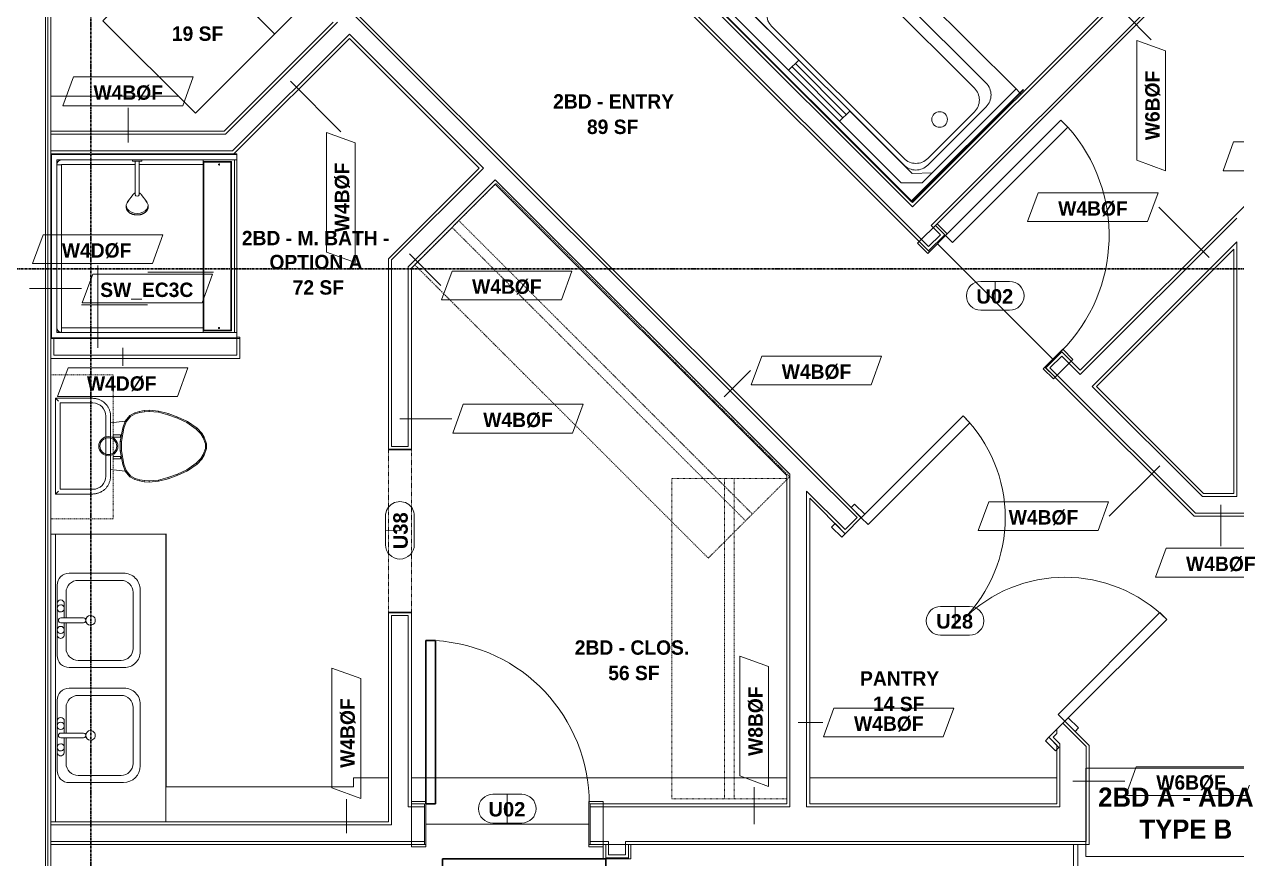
# Model space of a CAD drawing. Header units: inches. Extents: x -4058 to -1781, y 9814 to 12264.
# Drawn here: x -2514.2 to -2261.6, y 11412.2 to 11586.2 of the extents above; entities that cross this region are included whole.
import ezdxf

# ---------------------------------------------------------------- set-up
doc = ezdxf.new("R2010")
doc.units = ezdxf.units.IN
doc.header["$MEASUREMENT"] = 0
for name, pattern in [('Dash', [0.25, 0.125, -0.125]), ('Grid Line 1_2_', [0.875, 0.5, -0.125, 0.125, -0.125]), ('Overhead', [0.15625, 0.09375, -0.0625])]:
    doc.linetypes.add(name, pattern=pattern)
for name, color, linetype, lineweight in [('0-1', 7, 'Continuous', 5), ('A-AREA-IDEN', 2, 'Continuous', 9), ('A-DETL-GENF-3', 92, 'Overhead', 9), ('A-DETL-MEDM', 33, 'Continuous', 30), ('A-DOOR-3', 31, 'Continuous', 9), ('A-DOOR-4', 31, 'Continuous', 30), ('A-DOOR-IDEN', 31, 'Continuous', 9), ('A-FLOR-2', 192, 'Continuous', 9), ('A-WALL', 113, 'Continuous', 18), ('A-WALL-2', 250, 'Continuous', 18), ('A-WALL-3', 113, 'Continuous', 9), ('A-WALL-IDEN', 211, 'Continuous', 9), ('I-WALL-1', 7, 'Continuous', 9), ('I-WALL-2', 2, 'Continuous', 9), ('P-SANR-FIXT', 6, 'Continuous', 9), ('Q-CASE', 31, 'Continuous', 9), ('Q-CASE-2', 31, 'Dash', 9), ('Q-CASE-HDLN', 31, 'Dash', 9), ('S-GRID-1', 1, 'Grid Line 1_2_', 30)]:
    doc.layers.add(name, color=color, linetype=linetype, lineweight=lineweight)
doc.styles.add('Arial_B', font='arialbd.ttf', dxfattribs={"height": 3})
doc.styles.add('Century Gothic_B', font='GOTHICB.TTF', dxfattribs={"height": 3})
doc.styles.add('Century Gothic_B_1', font='GOTHICB.TTF', dxfattribs={"height": 4})

# ---------------------------------------------------------------- blocks, each defined once
blk = doc.blocks.new('CTR - 1st Phase - Common Walls_rvt-1-UNITS PLANS - 3RD FLOOR')
at = {"layer": 'A-WALL-2'}
for p, q in [((-2509.81, 11255.64), (-2509.81, 11640.61)), ((-2509.31, 11255.64), (-2509.31, 11640.61))]:
    blk.add_line(p, q, dxfattribs=at)
at = {"layer": 'I-WALL-1'}
for p, q in [((-2508.69, 11559.18), (-2508.69, 11640.61)), ((-2508.69, 11255.64), (-2508.69, 11520.68))]:
    blk.add_line(p, q, dxfattribs=at)
blk = doc.blocks.new('CTR - 1st Phase - Structure_rvt-1-UNITS PLANS - 3RD FLOOR')
at = {"layer": 'S-GRID-1'}
for p, q in [((-2500.32, 9814.03), (-2500.32, 12247.5)), ((-1781.27, 11535.19), (-4041.78, 11535.19))]:
    blk.add_line(p, q, dxfattribs=at)
blk = doc.blocks.new('CTS6032CP - CTS6032CP-3806650-UNITS PLANS - 3RD FLOOR')
at = {"layer": 'P-SANR-FIXT'}
for p, q in [((0.12, 33), (0, 33)), ((0, 0), (0, 33)), ((0.12, 0.12), (0.12, 33)), ((60, 33), (59.88, 33)), ((59.88, 33), (59.88, 0.12)), ((60, 33), (60, 0)), ((0.12, 32), (1.25, 32)), ((58.75, 32), (1.25, 32)), ((1.25, 4.25), (1.25, 32)), ((58.75, 32), (59.88, 32)), ((58.75, 32), (58.75, 4.31)), ((7.6, 28.46), (53.48, 28.46)), ((52.5, 26), (13.5, 26)), ((4.1, 7.77), (4.1, 24.96)), ((56.98, 24.96), (56.98, 7.77)), ((10, 22.5), (10, 8.75)), ((56, 8.75), (56, 22.5)), ((4.31, 4.25), (1.25, 8.02)), ((13.5, 5.25), (52.5, 5.25)), ((58.75, 7.23), (55.94, 4.25)), ((4.25, 1.25), (1.25, 4.25)), ((22.5, 4.25), (4.31, 4.25)), ((53.48, 4.27), (7.6, 4.27)), ((22.5, 1.25), (22.5, 4.25)), ((37.5, 3.25), (22.5, 3.25)), ((37.5, 4.25), (37.5, 1.25)), ((55.94, 4.25), (37.5, 4.25)), ((58.75, 4.31), (55.69, 1.25)), ((59.88, 0.12), (0.12, 0.12)), ((55.69, 1.25), (4.25, 1.25)), ((22.5, 2.25), (37.5, 2.25)), ((60, 0), (0, 0))]:
    blk.add_line(p, q, dxfattribs=at)
for centre, radius, start, end in [((7.6, 24.96), 3.5, 90, 180), ((53.48, 24.96), 3.5, 360, 90), ((13.5, 22.5), 3.5, 90, 180), ((52.5, 22.5), 3.5, 360, 90), ((52, 16.25), 1.63, 0, 180), ((52, 16.25), 1.63, 180, 360), ((7.6, 7.77), 3.5, 180, 270), ((13.5, 8.75), 3.5, 180, 270), ((52.5, 8.75), 3.5, 270, 0), ((53.48, 7.77), 3.5, 270, 0)]:
    blk.add_arc(centre, radius, start, end, dxfattribs=at)
blk = doc.blocks.new('Door-Opening - CLEAR OPENING - 34_ x 80_-3928451-UNITS PLANS - 3RD FLOOR')
at = {"layer": 'A-DETL-GENF-3'}
for p, q in [((-17.32, 2.37), (16.68, 2.37)), ((16.68, -2.38), (-17.32, -2.38))]:
    blk.add_line(p, q, dxfattribs=at)
at = {"layer": 'A-DETL-MEDM'}
for p, q in [((-17.32, -2.38), (-17.32, 2.37)), ((16.68, 2.37), (16.68, -2.38))]:
    blk.add_line(p, q, dxfattribs=at)
blk = doc.blocks.new('OD_CW_Closet - OD_CW_Closet-3807278-UNITS PLANS - 3RD FLOOR')
at = {"layer": 'Q-CASE-HDLN'}
for p, q in [((67.55, 24), (0.74, 24)), ((0.74, 24), (0.74, 0)), ((67.55, 0), (67.55, 24)), ((0.74, 13), (67.55, 13)), ((0.74, 11), (67.55, 11)), ((0.74, 0), (67.55, 0))]:
    blk.add_line(p, q, dxfattribs=at)
blk = doc.blocks.new('OD_CW_Closet - OD_CW_Closet-3810373-UNITS PLANS - 3RD FLOOR')
at = {"layer": 'Q-CASE-HDLN'}
for p, q in [((87.24, 24), (0.74, 24)), ((0.74, 24), (0.74, 0)), ((87.24, 0), (87.24, 24)), ((0.74, 13), (87.24, 13)), ((0.74, 11), (87.24, 11)), ((0.74, 0), (87.24, 0))]:
    blk.add_line(p, q, dxfattribs=at)
blk = doc.blocks.new('SWING - SINGLE - FLUSH - SWING - FLUSH - 2-10 x 6-8 - PRIVACY-4346078-UNITS PLANS - 3RD FLOOR')
at = {"layer": 'A-DOOR-3'}
for p, q in [((-20, 4.25), (-20, 4.75)), ((-20, 4.75), (-17, 4.75)), ((-20, 4.25), (-17, 4.25)), ((-20, -4.75), (-20, 4.25)), ((-17, 4.25), (-20, 4.25)), ((-17, 4.75), (-17, 4.25)), ((-17, 4.25), (-17, -4.75)), ((17, 4.25), (17, 4.75)), ((17, 4.75), (20, 4.75)), ((17, 4.25), (20, 4.25)), ((17, -4.75), (17, 4.25)), ((20, 4.25), (17, 4.25)), ((20, 4.75), (20, 4.25)), ((20, 4.25), (20, -4.75)), ((-17, -4.75), (-20, -4.75)), ((20, -4.75), (17, -4.75))]:
    blk.add_line(p, q, dxfattribs=at)
blk.add_arc((17, -4.25), 34.07, 180, 266.6343, dxfattribs=at)
at = {"layer": 'A-DOOR-4'}
for p, q in [((15, -4.25), (15, -38.26)), ((17, -4.25), (15, -4.25)), ((17, -4.25), (17, -38.26)), ((17, -38.26), (15, -38.26))]:
    blk.add_line(p, q, dxfattribs=at)
blk = doc.blocks.new('M_Sink Vanity-Square - 500 x 440mm-1372835-UNITS PLANS - 3RD FLOOR')
at = {"layer": 'P-SANR-FIXT'}
for p, q in [((-5.72, 10.23), (7.14, 10.23)), ((-5.22, 8.73), (6.46, 8.73)), ((-9.22, -4.59), (-9.22, 6.73)), ((-7.72, -2.72), (-7.72, 6.23)), ((8.96, 6.23), (8.96, -2.72)), ((10.46, 6.91), (10.46, -4.59)), ((0.12, -6.33), (0.12, -1.59)), ((1.12, -6.33), (1.12, -1.59)), ((7.96, -7.09), (-6.72, -7.09)), ((0.12, -5.22), (-5.22, -5.22)), ((-2.88, -5.59), (0.12, -5.59)), ((3.62, -7.09), (-2.88, -7.09)), ((6.46, -5.22), (1.12, -5.22)), ((1.12, -5.59), (3.62, -5.59))]:
    blk.add_line(p, q, dxfattribs=at)
for centre, radius, start, end in [((-5.72, 6.73), 3.5, 90, 180), ((7.14, 6.91), 3.32, 360, 90), ((-5.22, 6.23), 2.5, 90, 180), ((6.46, 6.23), 2.5, 360, 90), ((0.62, -0.13), 1, 360, 180), ((0.62, -0.13), 1, 180, 0), ((0.62, -1.59), 0.5, 360, 180), ((-6.72, -4.59), 2.5, 180, 270), ((-5.22, -2.72), 2.5, 180, 270), ((6.46, -2.72), 2.5, 270, 360), ((7.96, -4.59), 2.5, 270, 0), ((-2.88, -6.34), 0.75, 90, 270), ((-1.88, -6.34), 0.75, 360, 180), ((-1.88, -6.34), 0.75, 180, 0), ((0.62, -6.33), 0.5, 180, 0), ((2.62, -6.34), 0.75, 0, 180), ((2.62, -6.34), 0.75, 180, 0), ((3.62, -6.34), 0.75, 270, 90)]:
    blk.add_arc(centre, radius, start, end, dxfattribs=at)
blk = doc.blocks.new('Toilet-Domestic-3D - Toilet-Domestic-3D-V13-UNITS PLANS - 3RD FLOOR')
at = {"layer": 'P-SANR-FIXT'}
for p, q in [((-9.98, 19.48), (-9.98, 11.75)), ((9.98, 19.48), (-9.98, 19.48)), ((-9.86, 19.36), (-9.98, 19.48)), ((9, 18.5), (-9, 18.5)), ((-9, 18.5), (-9, 11.75)), ((-9, 18.5), (-9, 11.75)), ((9, 18.5), (-9, 18.5)), ((9, 11.75), (9, 18.5)), ((9, 11.75), (9, 18.5)), ((9.98, 19.48), (9.86, 19.36)), ((9.98, 11.75), (9.98, 19.48)), ((-6.25, 9), (6.25, 9)), ((-6.25, 9), (6.25, 9)), ((-6.25, 8.02), (6.25, 8.02)), ((-4.86, 8.02), (-5.21, 5)), ((5.21, 5), (4.86, 8.02)), ((-3.84, 5.5), (-5.21, 5)), ((-3.77, 5.26), (-5.08, 4.78)), ((-1, 6), (-3.84, 5.5)), ((-3.84, 5.5), (-3.77, 5.26)), ((-0.98, 5.75), (-3.77, 5.26)), ((-1, 6), (-0.98, 5.75)), ((1, 6), (-1, 6)), ((0.98, 5.75), (-0.98, 5.75)), ((1, 6), (0.98, 5.75)), ((3.77, 5.26), (0.98, 5.75)), ((3.84, 5.5), (1, 6)), ((3.84, 5.5), (3.77, 5.26)), ((5.08, 4.78), (3.77, 5.26)), ((5.21, 5), (3.84, 5.5)), ((-6.97, 3), (-7.24, 2)), ((-6.73, 2.9), (-6.99, 1.95)), ((-6.4, 4), (-6.97, 3)), ((-6.97, 3), (-6.73, 2.9)), ((-6.21, 3.84), (-6.73, 2.9)), ((-5.21, 5), (-6.4, 4)), ((-6.21, 3.84), (-6.4, 4)), ((-5.08, 4.78), (-6.21, 3.84)), ((-5.21, 5), (-5.08, 4.78)), ((5.21, 5), (5.08, 4.78)), ((6.21, 3.84), (5.08, 4.78)), ((6.4, 4), (5.21, 5)), ((6.4, 4), (6.21, 3.84)), ((6.73, 2.9), (6.21, 3.84)), ((6.97, 3), (6.4, 4)), ((6.97, 3), (6.73, 2.9)), ((6.99, 1.95), (6.73, 2.9)), ((7.24, 2), (6.97, 3)), ((-7.41, 1), (-7.5, 0)), ((-7.24, 2), (-7.41, 1)), ((-7.41, 1), (-7.16, 0.96)), ((-7.16, 0.96), (-7.25, 0)), ((-7.24, 2), (-6.99, 1.95)), ((-6.99, 1.95), (-7.16, 0.96)), ((7.24, 2), (6.99, 1.95)), ((7.16, 0.96), (6.99, 1.95)), ((7.41, 1), (7.16, 0.96)), ((7.25, 0), (7.16, 0.96)), ((7.41, 1), (7.24, 2)), ((7.5, 0), (7.25, 0)), ((7.5, 0), (7.41, 1)), ((-7.5, 0), (-7.25, 0)), ((-7.5, 0), (-7.33, -1.99)), ((-7.33, -1.99), (-7.08, -1.95)), ((-7.33, -1.99), (-6.79, -4)), ((-7.25, 0), (-7.08, -1.95)), ((-7.08, -1.95), (-6.55, -3.92)), ((6.55, -3.92), (7.08, -1.95)), ((6.79, -4), (7.33, -1.99)), ((7.08, -1.95), (7.25, 0)), ((7.33, -1.99), (7.08, -1.95)), ((7.33, -1.99), (7.5, 0)), ((-6.79, -4), (-6.55, -3.92)), ((-6.79, -4), (-6.06, -6)), ((-6.55, -3.92), (-5.83, -5.9)), ((5.83, -5.9), (6.55, -3.92)), ((6.06, -6), (6.79, -4)), ((6.79, -4), (6.55, -3.92)), ((-6.06, -6), (-5.83, -5.9)), ((-6.06, -6), (-5.13, -8)), ((-5.83, -5.9), (-4.91, -7.88)), ((4.91, -7.88), (5.83, -5.9)), ((5.13, -8), (6.06, -6)), ((6.06, -6), (5.83, -5.9)), ((-5.13, -8), (-4.91, -7.88)), ((-5.13, -8), (-3.74, -10)), ((-4.91, -7.88), (-3.55, -9.84)), ((-3.74, -10), (-3.55, -9.84)), ((-3.74, -10), (-2.74, -11)), ((-3.55, -9.84), (-2.59, -10.8)), ((2.59, -10.8), (3.55, -9.84)), ((2.74, -11), (3.74, -10)), ((3.55, -9.84), (4.91, -7.88)), ((3.74, -10), (3.55, -9.84)), ((3.74, -10), (5.13, -8)), ((5.13, -8), (4.91, -7.88)), ((-2.74, -11), (-2.59, -10.8)), ((-2.74, -11), (-1.87, -11.5)), ((-2.59, -10.8), (-1.77, -11.27)), ((-1.87, -11.5), (-1.77, -11.27)), ((-1.87, -11.5), (-0.5, -12)), ((-1.77, -11.27), (-0.46, -11.75)), ((-0.5, -12), (-0.46, -11.75)), ((-0.5, -12), (0.5, -12)), ((-0.46, -11.75), (0.46, -11.75)), ((0.46, -11.75), (1.77, -11.27)), ((0.5, -12), (0.46, -11.75)), ((0.5, -12), (1.87, -11.5)), ((1.77, -11.27), (2.59, -10.8)), ((1.87, -11.5), (1.77, -11.27)), ((1.87, -11.5), (2.74, -11)), ((2.74, -11), (2.59, -10.8))]:
    blk.add_line(p, q, dxfattribs=at)
at = {"layer": 'P-SANR-FIXT', "flags": 128}
for points in [[(-9.98, 11.75), (-9.97, 11.6), (-9.97, 11.45), (-9.95, 11.3), (-9.93, 11.16), (-9.9, 11.01), (-9.87, 10.86), (-9.83, 10.72), (-9.79, 10.58), (-9.74, 10.44), (-9.68, 10.3), (-9.62, 10.16), (-9.56, 10.03), (-9.48, 9.9), (-9.41, 9.77), (-9.33, 9.65), (-9.24, 9.52), (-9.15, 9.41), (-9.05, 9.29), (-8.95, 9.18), (-8.85, 9.08), (-8.74, 8.97), (-8.62, 8.88), (-8.51, 8.78), (-8.39, 8.7), (-8.26, 8.61), (-8.14, 8.54), (-8.01, 8.46), (-7.87, 8.4), (-7.74, 8.33), (-7.6, 8.28), (-7.46, 8.22), (-7.32, 8.18), (-7.17, 8.14), (-7.03, 8.11), (-6.88, 8.08), (-6.74, 8.05), (-6.59, 8.04), (-6.44, 8.03), (-6.29, 8.02), (-6.25, 8.02)], [(6.25, 8.02), (6.4, 8.03), (6.55, 8.03), (6.7, 8.05), (6.84, 8.07), (6.99, 8.1), (7.14, 8.13), (7.28, 8.17), (7.42, 8.21), (7.56, 8.26), (7.7, 8.32), (7.84, 8.38), (7.97, 8.44), (8.1, 8.52), (8.23, 8.59), (8.35, 8.67), (8.48, 8.76), (8.59, 8.85), (8.71, 8.95), (8.82, 9.05), (8.92, 9.15), (9.03, 9.26), (9.12, 9.38), (9.22, 9.49), (9.3, 9.61), (9.39, 9.74), (9.46, 9.86), (9.54, 9.99), (9.6, 10.13), (9.67, 10.26), (9.72, 10.4), (9.78, 10.54), (9.82, 10.68), (9.86, 10.83), (9.89, 10.97), (9.92, 11.12), (9.95, 11.26), (9.96, 11.41), (9.97, 11.56), (9.98, 11.71), (9.98, 11.75)]]:
    blk.add_lwpolyline(points, dxfattribs=at)
at = {"layer": 'P-SANR-FIXT'}
for radius in [2, 1.75]:
    blk.add_circle((0, 8.48), radius, dxfattribs=at)
for centre, start, end in [((-6.25, 11.75), 180, 270), ((-6.25, 11.75), 180, 270), ((6.25, 11.75), 270, 360), ((6.25, 11.75), 270, 360)]:
    blk.add_arc(centre, 2.75, start, end, dxfattribs=at)
for points in [[(-9.98, 19.48), (-9.98, 19.48), (-9.98, 19.48), (-9.98, 19.48)], [(9.98, 19.48), (9.98, 19.48), (9.98, 19.48), (9.98, 19.48)]]:
    blk.add_open_spline(points, degree=3, dxfattribs=at)
for points, knots in [([(-9.37, 18.87), (-9.41, 18.91), (-9.47, 18.97), (-9.55, 19.05), (-9.6, 19.1), (-9.66, 19.16), (-9.71, 19.21), (-9.75, 19.25), (-9.78, 19.28), (-9.8, 19.3), (-9.82, 19.32), (-9.85, 19.35), (-9.86, 19.36), (-9.86, 19.36)], [0, 0, 0, 0, 0.166667, 0.25, 0.333333, 0.416667, 0.5, 0.583333, 0.666667, 0.708333, 0.75, 0.833333, 1, 1, 1, 1]), ([(9.86, 19.36), (9.86, 19.36), (9.85, 19.35), (9.82, 19.32), (9.8, 19.3), (9.78, 19.28), (9.75, 19.25), (9.71, 19.21), (9.66, 19.16), (9.6, 19.1), (9.55, 19.05), (9.47, 18.97), (9.41, 18.91), (9.37, 18.87)], [-1, -1, -1, -1, -0.833333, -0.75, -0.708333, -0.666667, -0.583333, -0.5, -0.416667, -0.333333, -0.25, -0.166667, 0, 0, 0, 0])]:
    blk.add_open_spline(points, degree=3, knots=knots, dxfattribs=at)
blk = doc.blocks.new('Bath Vanity - Bath Vanity 60_-3668790-UNITS PLANS - 3RD FLOOR')
at = {"layer": 'Q-CASE'}
for p, q in [((30.74, 24), (-29.26, 24)), ((-29.26, 24), (-29.26, 1))]:
    blk.add_line(p, q, dxfattribs=at)
blk = doc.blocks.new('BATHROOM MIRROR - BATHROOM MIRROR  60_-3802719-UNITS PLANS - 3RD FLOOR')
at = {"layer": 'Q-CASE'}
for p, q in [((-29.26, -23), (30.74, -23)), ((-29.26, -23), (-29.26, -24)), ((30.74, -24), (-29.26, -24)), ((30.74, -24), (30.74, -23))]:
    blk.add_line(p, q, dxfattribs=at)
blk = doc.blocks.new('300 Series Wall Hung Cabinet_326 - 30_-2909953-UNITS PLANS - 3RD FLOOR')
at = {"layer": 'Q-CASE'}
for p, q in [((-2.01, 14.69), (-2.5, 14.69)), ((-2.5, 14.69), (-2.5, 13.19)), ((-2.01, 13.19), (-2.5, 13.19)), ((-2.01, 13.19), (-2.01, 14.69)), ((2.49, 14.69), (2, 14.69)), ((2, 14.69), (2, 13.19)), ((2.49, 13.19), (2, 13.19)), ((2.49, 13.19), (2.49, 14.69))]:
    blk.add_line(p, q, dxfattribs=at)
at = {"layer": 'Q-CASE-2'}
for p, q in [((-15, 0.19), (-15, 13.19)), ((-15, 13.19), (15, 13.19)), ((15, 13.19), (15, 0.19)), ((15, 0.19), (-15, 0.19))]:
    blk.add_line(p, q, dxfattribs=at)
blk = doc.blocks.new('M_Sink Vanity-Square - 500 x 440mm-1352614-UNITS PLANS - 3RD FLOOR')
at = {"layer": 'P-SANR-FIXT'}
for p, q in [((7.96, 7.09), (-6.72, 7.09)), ((0.12, 5.22), (-5.22, 5.22)), ((3.62, 7.09), (-2.88, 7.09)), ((-2.88, 5.59), (0.12, 5.59)), ((0.12, 6.33), (0.12, 1.59)), ((1.12, 6.33), (1.12, 1.59)), ((1.12, 5.59), (3.62, 5.59)), ((6.46, 5.22), (1.12, 5.22)), ((-9.22, 4.59), (-9.22, -6.73)), ((-7.72, 2.72), (-7.72, -6.23)), ((8.96, -6.23), (8.96, 2.72)), ((10.46, -6.91), (10.46, 4.59)), ((-5.22, -8.73), (6.46, -8.73)), ((-5.72, -10.23), (7.14, -10.23))]:
    blk.add_line(p, q, dxfattribs=at)
for centre, radius, start, end in [((-6.72, 4.59), 2.5, 90, 180), ((-5.22, 2.72), 2.5, 90, 180), ((-2.88, 6.34), 0.75, 90, 270), ((-1.88, 6.34), 0.75, 360, 180), ((-1.88, 6.34), 0.75, 180, 0), ((0.62, 6.33), 0.5, 360, 180), ((2.62, 6.34), 0.75, 360, 180), ((2.62, 6.34), 0.75, 180, 360), ((3.62, 6.34), 0.75, 270, 90), ((6.46, 2.72), 2.5, 0, 90), ((7.96, 4.59), 2.5, 360, 90), ((0.62, 0.13), 1, 360, 180), ((0.62, 0.13), 1, 180, 0), ((0.62, 1.59), 0.5, 180, 0), ((-5.72, -6.73), 3.5, 180, 270), ((-5.22, -6.23), 2.5, 180, 270), ((6.46, -6.23), 2.5, 270, 0), ((7.14, -6.91), 3.32, 270, 0)]:
    blk.add_arc(centre, radius, start, end, dxfattribs=at)
blk = doc.blocks.new('Stacked Washer and Dryer - 26_x25_ - Private-1352637-UNITS PLANS - 3RD FLOOR')
at = {"layer": 'P-SANR-FIXT'}
for p, q in [((0, 13.625), (32.4375, 13.625)), ((0, 13.625), (0, -13.625)), ((23.34375, 13.625), (23.34375, -13.625)), ((32.4375, 13.625), (32.4375, -13.625)), ((23.34375, 8.75), (28.53125, 8.75)), ((28.53125, 8.75), (28.53125, -8.75)), ((28.53125, -8.75), (23.34375, -8.75)), ((32.4375, -13.625), (0, -13.625))]:
    blk.add_line(p, q, dxfattribs=at)
blk = doc.blocks.new('SWING - SINGLE - FLUSH - SWING - FLUSH - 2-10 x 6-8 - PRIVACY-4346066-UNITS PLANS - 3RD FLOOR')
at = {"layer": 'A-DOOR-3'}
for p, q in [((-17, 2.87), (-20, 2.87)), ((-20, 2.87), (-20, -2.38)), ((-17, -2.38), (-17, 2.87)), ((20, 2.87), (17, 2.87)), ((17, 2.87), (17, -2.38)), ((20, -2.38), (20, 2.87)), ((-20, -2.38), (-17, -2.38)), ((-17, -2.38), (-20, -2.38)), ((-20, -2.38), (-20, -2.88)), ((-17, -2.88), (-17, -2.38)), ((17, -2.38), (20, -2.38)), ((20, -2.38), (17, -2.38)), ((17, -2.38), (17, -2.88)), ((20, -2.88), (20, -2.38)), ((-20, -2.88), (-17, -2.88)), ((17, -2.88), (20, -2.88))]:
    blk.add_line(p, q, dxfattribs=at)
blk.add_arc((17, 2.37), 34.07, 93.3657, 180, dxfattribs=at)
at = {"layer": 'A-DOOR-4'}
for p, q in [((15, 2.37), (15, 36.38)), ((17, 36.38), (15, 36.38)), ((17, 2.37), (17, 36.38)), ((17, 2.37), (15, 2.37))]:
    blk.add_line(p, q, dxfattribs=at)
blk = doc.blocks.new('SWING - DOUBLE - FLUSH - SWING - DOUBLE - 5-0 x 6-8 - DUMMY-3703244-UNITS PLANS - 3RD FLOOR')
at = {"layer": 'A-DOOR-3'}
for p, q in [((-30, 3.375), (-33, 3.375)), ((-33, 3.375), (-33, 2.375)), ((-30, 2.375), (-30, 3.375)), ((33, 3.375), (30, 3.375)), ((30, 3.375), (30, 2.375)), ((33, 2.375), (33, 3.375)), ((-33, 2.375), (-30, 2.375)), ((30, 2.375), (33, 2.375)), ((-30, -2.375), (-33, -2.375)), ((-33, -2.375), (-33, -3.375)), ((-30, -3.375), (-30, -2.375)), ((33, -2.375), (30, -2.375)), ((30, -2.375), (30, -3.375)), ((33, -3.375), (33, -2.375)), ((-33, -3.375), (-30, -3.375)), ((30, -3.375), (33, -3.375))]:
    blk.add_line(p, q, dxfattribs=at)
for centre, start, end in [((-30, 2.375), 360, 90), ((30, 2.375), 90, 180)]:
    blk.add_arc(centre, 30, start, end, dxfattribs=at)
at = {"layer": 'A-DOOR-4'}
for p, q in [((-30, 3.375), (-30, 32.375)), ((-30, 32.375), (-28, 32.375)), ((-28, 32.375), (-28, 2.375)), ((30, 32.375), (28, 32.375)), ((28, 32.375), (28, 2.375)), ((30, 3.375), (30, 32.375)), ((-28, 2.375), (-30, 2.375)), ((28, 2.375), (30, 2.375))]:
    blk.add_line(p, q, dxfattribs=at)
blk = doc.blocks.new('SWING - SINGLE - FLUSH - SWING - FLUSH - 2-10 x 6-8 - PRIVACY-4346068-UNITS PLANS - 3RD FLOOR')
at = {"layer": 'A-DOOR-3'}
for p, q in [((-20, 2.37), (-20, 2.87)), ((-20, 2.87), (-17, 2.87)), ((-17, 2.87), (-17, 2.37)), ((17, 2.37), (17, 2.87)), ((17, 2.87), (20, 2.87)), ((20, 2.87), (20, 2.37)), ((-20, 2.37), (-17, 2.37)), ((-20, -2.88), (-20, 2.37)), ((-17, 2.37), (-20, 2.37)), ((-17, 2.37), (-17, -2.88)), ((17, 2.37), (20, 2.37)), ((17, -2.88), (17, 2.37)), ((20, 2.37), (17, 2.37)), ((20, 2.37), (20, -2.88)), ((-17, -2.88), (-20, -2.88)), ((20, -2.88), (17, -2.88))]:
    blk.add_line(p, q, dxfattribs=at)
blk.add_arc((17, -2.38), 34.07, 180, 266.6343, dxfattribs=at)
at = {"layer": 'A-DOOR-4'}
for p, q in [((15, -2.38), (15, -36.38)), ((17, -2.38), (15, -2.38)), ((17, -2.38), (17, -36.38)), ((17, -36.38), (15, -36.38))]:
    blk.add_line(p, q, dxfattribs=at)
blk = doc.blocks.new('The Shower - The Shower-4050272-UNITS PLANS - 3RD FLOOR')
at = {"layer": 'P-SANR-FIXT'}
for p, q in [((0, -0.5), (38.5, -0.5)), ((0, -39.25), (0, -0.5)), ((0.12, -39.25), (0.12, -0.63)), ((0.12, -0.63), (38.38, -0.63)), ((1.25, -39.25), (1.25, -1.75)), ((1.25, -1.75), (37.25, -1.75)), ((1.3, -2.43), (1.28, -2.51)), ((1.38, -2.26), (1.37, -2.28)), ((1.42, -2.2), (1.4, -2.23)), ((1.58, -2.01), (1.51, -2.08)), ((1.73, -1.9), (1.7, -1.92)), ((2.01, -1.78), (1.93, -1.8)), ((36.25, -1.77), (2.25, -1.77)), ((36.25, -1.77), (36.25, -1.75)), ((36.57, -1.8), (36.49, -1.78)), ((36.8, -1.92), (36.77, -1.9)), ((36.99, -2.08), (36.92, -2.01)), ((37.1, -2.23), (37.08, -2.2)), ((37.13, -2.28), (37.12, -2.26)), ((37.22, -2.51), (37.2, -2.43)), ((37.25, -1.75), (37.25, -17.52)), ((38.38, -0.63), (38.38, -39.25)), ((38.5, -0.5), (38.5, -39.25)), ((2.2, -32.27), (2.2, -2.75)), ((36.25, -2.7), (2.25, -2.7)), ((36.3, -18.11), (36.3, -2.75)), ((36.3, -32.27), (36.3, -18.89)), ((37.25, -19.48), (37.25, -39.25)), ((1.62, -32.27), (1.62, -38.13)), ((36.75, -32.38), (1.75, -32.38)), ((1.75, -32.38), (1.75, -38)), ((2.2, -32.27), (36.3, -32.27)), ((36.75, -38), (36.75, -32.38)), ((36.88, -38.13), (36.88, -32.27)), ((0.12, -39.25), (0, -39.25)), ((0.12, -39.25), (1.25, -39.25)), ((1.25, -38.75), (37.25, -38.75)), ((1.25, -39.25), (1.25, -38.75)), ((37.25, -39.25), (1.25, -39.25)), ((1.62, -38.13), (36.88, -38.13)), ((1.75, -38), (36.75, -38)), ((37.25, -38.75), (37.25, -39.25)), ((37.25, -39.25), (38.38, -39.25)), ((38.5, -39.25), (38.38, -39.25))]:
    blk.add_line(p, q, dxfattribs=at)
for centre, radius, start, end in [((2.25, -2.75), 1, 90, 180), ((36.25, -2.75), 1, 0, 90), ((2.2, -35.56), 0.125, 0, 180), ((2.2, -35.56), 0.125, 180, 0), ((36.3, -35.56), 0.125, 0, 180), ((36.3, -35.56), 0.125, 180, 0)]:
    blk.add_arc(centre, radius, start, end, dxfattribs=at)
for centre, major_axis, start_param, end_param in [((2.2, -32.28), (0.95, 0), 1.570796, 3.141593), ((36.3, -32.28), (-0.95, 0), 3.141593, 4.712389)]:
    blk.add_ellipse(centre, major_axis=major_axis, ratio=0.019505, start_param=start_param, end_param=end_param, dxfattribs=at)
for points, knots in [([(2.25, -1.77), (2.19, -1.77), (2.06, -1.78), (1.8, -1.86), (1.53, -2.04), (1.34, -2.32), (1.26, -2.57), (1.25, -2.7), (1.25, -2.77)], [-0.001856, -0.001856, -0.001856, -0.001856, 0.123376, 0.248608, 0.499072, 0.749536, 0.874768, 1, 1, 1, 1]), ([(1.38, -2.25), (1.41, -2.21), (1.47, -2.12), (1.55, -2.04), (1.59, -2)], [-0.666048, -0.666048, -0.666048, -0.666048, -0.5714286, -0.4597287, -0.4597287, -0.4597287, -0.4597287]), ([(1.75, -1.88), (1.77, -1.87), (1.86, -1.82), (2.03, -1.77), (2.17, -1.75), (2.25, -1.75)], [-0.332096, -0.332096, -0.332096, -0.332096, -0.2857143, -0.1428571, 0, 0, 0, 0]), ([(36.25, -1.75), (36.31, -1.75), (36.42, -1.76), (36.59, -1.8), (36.7, -1.85), (36.75, -1.88)], [-1, -1, -1, -1, -0.8928571, -0.7857143, -0.6665409, -0.6665409, -0.6665409, -0.6665409]), ([(37.25, -2.77), (37.25, -2.7), (37.24, -2.57), (37.16, -2.32), (36.98, -2.04), (36.7, -1.86), (36.45, -1.78), (36.32, -1.77), (36.25, -1.77)], [-0.001856, -0.001856, -0.001856, -0.001856, 0.123376, 0.248608, 0.499072, 0.749536, 0.874768, 1, 1, 1, 1]), ([(36.75, -1.88), (36.79, -1.91), (36.89, -1.97), (36.97, -2.05), (37.01, -2.11)], [-0.666048, -0.666048, -0.666048, -0.666048, -0.5714286, -0.4462442, -0.4462442, -0.4462442, -0.4462442]), ([(37.12, -2.25), (37.13, -2.27), (37.16, -2.33), (37.18, -2.38), (37.19, -2.42)], [-0.332096, -0.332096, -0.332096, -0.332096, -0.2857143, -0.2167295, -0.2167295, -0.2167295, -0.2167295]), ([(2.25, -2.7), (2.24, -2.7), (2.24, -2.7), (2.23, -2.7), (2.22, -2.71), (2.22, -2.71), (2.21, -2.72), (2.21, -2.73), (2.2, -2.74), (2.2, -2.74), (2.2, -2.75), (2.2, -2.75)], [-1, -1, -1, -1, -0.833333, -0.75, -0.666667, -0.583333, -0.416667, -0.333333, -0.208333, -0.083333, 0, 0, 0, 0]), ([(36.3, -2.75), (36.3, -2.74), (36.3, -2.74), (36.3, -2.73), (36.29, -2.72), (36.29, -2.72), (36.28, -2.71), (36.27, -2.71), (36.26, -2.7), (36.26, -2.7), (36.25, -2.7), (36.25, -2.7)], [-1, -1, -1, -1, -0.833333, -0.75, -0.666667, -0.583333, -0.416667, -0.333333, -0.208333, -0.083333, 0, 0, 0, 0])]:
    blk.add_open_spline(points, degree=3, knots=knots, dxfattribs=at)
for points in [[(1.35, -2.32), (1.36, -2.3), (1.37, -2.27), (1.38, -2.25)], [(1.63, -1.97), (1.67, -1.94), (1.71, -1.91), (1.75, -1.88)], [(36.25, -2.7), (36.25, -2.62), (36.25, -2.45), (36.25, -2.22), (36.25, -2.03), (36.25, -1.88), (36.25, -1.82), (36.25, -1.8)], [(37.05, -2.15), (37.07, -2.18), (37.09, -2.21), (37.12, -2.25)], [(1.25, -2.75), (1.25, -2.74), (1.25, -2.72), (1.25, -2.71)], [(2.2, -2.75), (2.12, -2.75), (1.95, -2.75), (1.72, -2.75), (1.52, -2.76), (1.37, -2.76), (1.27, -2.76), (1.25, -2.77), (1.25, -2.77)], [(37.25, -2.67), (37.25, -2.7), (37.25, -2.72), (37.25, -2.75)]]:
    blk.add_open_spline(points, degree=3, dxfattribs=at)
blk = doc.blocks.new('Shower Head - Shower Head-3260035-UNITS PLANS - 3RD FLOOR')
at = {"layer": 'P-SANR-FIXT'}
for p, q in [((-2.28, 9.81), (-2.28, 9.54)), ((-2.02, 8.78), (-0.84, 7.19)), ((0.84, 7.19), (2.02, 8.78)), ((2.28, 9.54), (2.28, 9.81)), ((-0.39, 7.27), (-0.39, 6.01)), ((0.39, 6.01), (0.39, 7.27)), ((-0.98, 0.26), (-0.98, 0)), ((-0.98, 0.26), (0.98, 0.26)), ((-0.39, 1), (-0.39, 0.26)), ((0.39, 0.26), (0.39, 1)), ((0.98, 0), (0.98, 0.26)), ((0.98, 0), (-0.98, 0))]:
    blk.add_line(p, q, dxfattribs=at)
at = {"layer": 'P-SANR-FIXT', "flags": 128}
for points in [[(0, 11.49), (-0.09, 11.49), (-0.18, 11.48), (-0.27, 11.48), (-0.35, 11.47), (-0.44, 11.46), (-0.53, 11.44), (-0.62, 11.43), (-0.7, 11.41), (-0.79, 11.39), (-0.87, 11.36), (-0.95, 11.34), (-1.03, 11.31), (-1.11, 11.28), (-1.19, 11.25), (-1.26, 11.21), (-1.34, 11.17), (-1.41, 11.13), (-1.48, 11.09), (-1.55, 11.05), (-1.61, 11), (-1.68, 10.95), (-1.74, 10.9), (-1.8, 10.85), (-1.85, 10.8), (-1.9, 10.74), (-1.95, 10.69), (-2, 10.63), (-2.04, 10.57), (-2.08, 10.51), (-2.12, 10.44), (-2.15, 10.38), (-2.18, 10.31), (-2.21, 10.25), (-2.23, 10.18), (-2.25, 10.11), (-2.26, 10.04), (-2.27, 9.97), (-2.28, 9.9), (-2.28, 9.83), (-2.28, 9.81)], [(2.28, 9.81), (2.28, 9.88), (2.28, 9.95), (2.27, 10.02), (2.25, 10.09), (2.24, 10.16), (2.21, 10.23), (2.19, 10.3), (2.16, 10.36), (2.13, 10.43), (2.09, 10.49), (2.05, 10.55), (2.01, 10.61), (1.97, 10.67), (1.92, 10.73), (1.86, 10.79), (1.81, 10.84), (1.75, 10.89), (1.69, 10.94), (1.63, 10.99), (1.57, 11.04), (1.5, 11.08), (1.43, 11.12), (1.36, 11.16), (1.28, 11.2), (1.21, 11.24), (1.13, 11.27), (1.05, 11.3), (0.97, 11.33), (0.89, 11.36), (0.81, 11.38), (0.72, 11.4), (0.64, 11.42), (0.55, 11.44), (0.47, 11.45), (0.38, 11.46), (0.29, 11.47), (0.2, 11.48), (0.11, 11.49), (0.02, 11.49), (0, 11.49)], [(-0.84, 7.19), (-0.81, 7.16), (-0.79, 7.13), (-0.76, 7.1), (-0.73, 7.08), (-0.7, 7.05), (-0.68, 7.03), (-0.65, 7.01), (-0.62, 6.98), (-0.59, 6.97), (-0.56, 6.95), (-0.53, 6.93), (-0.49, 6.91), (-0.46, 6.9), (-0.43, 6.89), (-0.4, 6.87)], [(-0.39, 6.01), (-0.39, 5.81), (-0.39, 5.6), (-0.39, 5.38), (-0.39, 5.15), (-0.39, 4.92), (-0.39, 4.68), (-0.39, 4.43), (-0.39, 4.18), (-0.39, 3.93), (-0.39, 3.67), (-0.39, 3.4), (-0.39, 3.13), (-0.39, 2.86), (-0.39, 2.59), (-0.39, 2.31), (-0.39, 2.03), (-0.39, 1.75), (-0.39, 1.46), (-0.39, 1.18), (-0.39, 1)], [(0.39, 6.87), (0.43, 6.88), (0.46, 6.9), (0.49, 6.91), (0.52, 6.93), (0.55, 6.94), (0.58, 6.96), (0.61, 6.98), (0.64, 7), (0.67, 7.03), (0.7, 7.05), (0.73, 7.07), (0.76, 7.1), (0.78, 7.13), (0.81, 7.16), (0.83, 7.19), (0.84, 7.19)], [(0.39, 1), (0.39, 1.29), (0.39, 1.57), (0.39, 1.85), (0.39, 2.13), (0.39, 2.41), (0.39, 2.69), (0.39, 2.96), (0.39, 3.23), (0.39, 3.5), (0.39, 3.76), (0.39, 4.02), (0.39, 4.27), (0.39, 4.52), (0.39, 4.77), (0.39, 5), (0.39, 5.23), (0.39, 5.46), (0.39, 5.67), (0.39, 5.88), (0.39, 6.01)]]:
    blk.add_lwpolyline(points, dxfattribs=at)
at = {"layer": 'P-SANR-FIXT'}
for centre, major_axis, start_param, end_param in [((0, 9.54), (-2.28, 0), 4.712389, 6.956384), ((0, 9.54), (2.28, 0), 5.609987, 7.853982), ((0, 7.27), (-0.394, 0), 4.712389, 6.283185), ((0, 7.27), (0.394, 0), 0, 1.570796)]:
    blk.add_ellipse(centre, major_axis=major_axis, ratio=0.707107, start_param=start_param, end_param=end_param, dxfattribs=at)
blk = doc.blocks.new('Wall Tag - Shear Wall-3956451-UNITS PLANS - 3RD FLOOR')
at = {"layer": 'A-WALL-IDEN'}
for p, q in [((-0.3561, 0.0937), (-0.4244, -0.0937)), ((0.4244, 0.0937), (-0.3561, 0.0937)), ((0.4291, 0.1068), (0.0033, 0.1068)), ((0.3561, -0.0937), (0.4244, 0.0937)), ((0, -0.1068), (-0.4291, -0.1068)), ((-0.4244, -0.0937), (0.3561, -0.0937))]:
    blk.add_line(p, q, dxfattribs=at)
blk = doc.blocks.new('Wall Tag - Arch Wall-3956453-UNITS PLANS - 3RD FLOOR')
at = {"layer": 'A-WALL-IDEN'}
for p, q in [((-0.3561, 0.0937), (-0.4244, -0.0937)), ((0.4244, 0.0937), (-0.3561, 0.0937)), ((0.3561, -0.0937), (0.4244, 0.0937)), ((-0.4244, -0.0937), (0.3561, -0.0937))]:
    blk.add_line(p, q, dxfattribs=at)
blk = doc.blocks.new('Door Tag - Type Mark-2601225-UNITS PLANS - 3RD FLOOR')
at = {"layer": 'A-DOOR-IDEN'}
for p, q in [((0.09375, 0.09375), (-0.09375, 0.09375)), ((-0.09375, -0.09375), (0.09375, -0.09375))]:
    blk.add_line(p, q, dxfattribs=at)
for centre, start, end in [((-0.09375, 0), 90, 270), ((0.09375, 0), 270, 90)]:
    blk.add_arc(centre, 0.09375, start, end, dxfattribs=at)

msp = doc.modelspace()

# ---------------------------------------------------------------- linework, layer by layer
at = {"layer": 'A-AREA-IDEN', "flags": 128}
msp.add_lwpolyline([(-2293, 11431.12), (-2253.96, 11431.12), (-2253.96, 11412.67), (-2293, 11412.67)], close=True, dxfattribs=at)
at = {"layer": 'A-DOOR-IDEN'}
for p, q in [((-2311.9, 11528.43), (-2311.9, 11532.59)), ((-2435.94, 11480.55), (-2438.94, 11480.69)), ((-2320.27, 11460.43), (-2320.27, 11464.83)), ((-2413.56, 11419.43), (-2413.56, 11425.65))]:
    msp.add_line(p, q, dxfattribs=at)
at = {"layer": 'A-FLOR-2'}
for p, q in [((-2508.69, 11571.24), (-2482.13, 11571.24)), ((-2306.69, 11571.84), (-2306.51, 11571.66)), ((-2323.92, 11540.45), (-2299.88, 11516.41)), ((-2484.68, 11479.93), (-2484.68, 11427.24)), ((-2445.62, 11427.24), (-2484.69, 11427.24)), ((-2438.31, 11429.11), (-2445.62, 11429.11)), ((-2445.62, 11429.11), (-2445.62, 11427.24)), ((-2355.31, 11429.11), (-2433.56, 11429.11)), ((-2299.07, 11429.11), (-2350.56, 11429.11)), ((-2430.56, 11419.43), (-2396.56, 11419.43)), ((-2396.56, 11419.43), (-2430.56, 11419.43)), ((-2295.62, 11377.45), (-2295.62, 11415.18)), ((-2294.7, 11377.45), (-2294.7, 11415.18))]:
    msp.add_line(p, q, dxfattribs=at)
at = {"layer": 'A-WALL'}
for p, q in [((-2329.14, 11548.14), (-2378.52, 11597.52)), ((-2380.99, 11595.05), (-2325.78, 11539.84)), ((-2283.35, 11593.94), (-2329.14, 11548.14)), ((-2351.19, 11493.83), (-2449.38, 11592.02)), ((-2279.85, 11589.66), (-2325.25, 11544.26)), ((-2472.27, 11563.3), (-2448.94, 11586.63)), ((-2470.82, 11559.8), (-2446.47, 11584.16)), ((-2446.47, 11584.16), (-2418.53, 11556.22)), ((-2472.27, 11563.3), (-2508.69, 11563.3)), ((-2470.82, 11559.8), (-2508.69, 11559.8)), ((-2437.69, 11537.07), (-2418.53, 11556.22)), ((-2434.19, 11535.62), (-2416.06, 11553.75)), ((-2416.06, 11553.75), (-2354.69, 11492.38)), ((-2323.3, 11542.31), (-2325.25, 11544.26)), ((-2294.17, 11513.17), (-2261.57, 11545.77)), ((-2325.78, 11539.84), (-2323.3, 11542.31)), ((-2291.69, 11510.7), (-2261.57, 11540.82)), ((-2261.57, 11487.74), (-2261.57, 11540.82)), ((-2437.69, 11537.07), (-2437.69, 11498.18)), ((-2434.19, 11498.18), (-2434.19, 11535.62)), ((-2508.06, 11520.68), (-2508.06, 11517.18)), ((-2469.94, 11517.18), (-2469.94, 11520.68)), ((-2469.31, 11520.68), (-2469.94, 11520.68)), ((-2469.94, 11517.18), (-2508.06, 11517.18)), ((-2298.02, 11517.03), (-2300.5, 11514.56)), ((-2294.17, 11513.17), (-2298.02, 11517.03)), ((-2300.5, 11514.56), (-2296.64, 11510.7)), ((-2296.64, 11510.7), (-2270.18, 11484.24)), ((-2291.69, 11510.7), (-2268.73, 11487.74)), ((-2437.69, 11498.18), (-2434.19, 11498.18)), ((-2340.69, 11483.33), (-2351.19, 11493.83)), ((-2354.69, 11492.38), (-2354.69, 11423.05)), ((-2351.19, 11488.88), (-2351.19, 11423.05)), ((-2351.19, 11488.88), (-2343.16, 11480.85)), ((-2268.73, 11487.74), (-2261.57, 11487.74)), ((-2343.16, 11480.85), (-2340.69, 11483.33)), ((-2270.18, 11484.24), (-2258.07, 11484.24)), ((-2437.69, 11462.93), (-2437.69, 11419.3)), ((-2434.19, 11462.93), (-2437.69, 11462.93)), ((-2434.19, 11423.05), (-2434.19, 11462.93)), ((-2297.82, 11440.46), (-2292.95, 11435.59)), ((-2299.07, 11438.32), (-2299.85, 11437.54)), ((-2299.85, 11437.54), (-2298.45, 11436.14)), ((-2298.45, 11423.05), (-2298.45, 11436.14)), ((-2292.95, 11415.8), (-2292.95, 11435.59)), ((-2430.81, 11423.05), (-2434.19, 11423.05)), ((-2354.69, 11423.05), (-2396.31, 11423.05)), ((-2298.45, 11423.05), (-2351.19, 11423.05)), ((-2437.69, 11419.3), (-2508.69, 11419.3)), ((-2430.81, 11415.8), (-2508.69, 11415.8)), ((-2392.45, 11415.8), (-2396.31, 11415.8)), ((-2392.45, 11415.8), (-2392.45, 11413.05)), ((-2351.19, 11415.8), (-2388.95, 11415.8)), ((-2388.95, 11413.05), (-2388.95, 11415.8)), ((-2292.95, 11415.8), (-2351.19, 11415.8)), ((-2392.45, 11413.05), (-2388.95, 11413.05))]:
    msp.add_line(p, q, dxfattribs=at)
at = {"layer": 'A-WALL-3'}
for p, q in [((-2381.88, 11595.05), (-2325.78, 11538.95)), ((-2283.97, 11594.2), (-2329.14, 11549.03)), ((-2350.56, 11494.08), (-2449.38, 11592.9)), ((-2324.36, 11544.26), (-2279.22, 11589.4)), ((-2449.82, 11586.63), (-2472.53, 11563.93)), ((-2470.56, 11559.18), (-2446.47, 11583.27)), ((-2446.47, 11583.27), (-2419.42, 11556.22)), ((-2472.53, 11563.93), (-2508.69, 11563.93)), ((-2508.69, 11563.93), (-2508.69, 11559.18)), ((-2419.42, 11556.22), (-2438.31, 11537.33)), ((-2433.56, 11535.36), (-2416.06, 11552.87)), ((-2416.06, 11552.87), (-2355.31, 11492.12)), ((-2329.14, 11549.03), (-2329.31, 11549.21)), ((-2257.86, 11550.36), (-2294.17, 11514.06)), ((-2322.42, 11542.31), (-2324.36, 11544.26)), ((-2325.78, 11538.95), (-2322.42, 11542.31)), ((-2290.81, 11510.7), (-2262.2, 11539.31)), ((-2262.2, 11539.31), (-2262.2, 11488.36)), ((-2438.31, 11537.33), (-2438.31, 11497.55)), ((-2433.56, 11497.55), (-2433.56, 11535.36)), ((-2508.69, 11520.68), (-2508.69, 11516.55)), ((-2469.31, 11520.93), (-2469.94, 11520.93)), ((-2469.31, 11516.55), (-2469.31, 11520.93)), ((-2508.69, 11516.55), (-2469.31, 11516.55)), ((-2298.02, 11517.92), (-2301.38, 11514.56)), ((-2294.17, 11514.06), (-2298.02, 11517.92)), ((-2301.38, 11514.56), (-2297.53, 11510.7)), ((-2297.53, 11510.7), (-2270.44, 11483.61)), ((-2268.47, 11488.36), (-2290.81, 11510.7)), ((-2339.8, 11483.33), (-2350.56, 11494.08)), ((-2355.31, 11492.12), (-2355.31, 11423.68)), ((-2262.2, 11488.36), (-2268.47, 11488.36)), ((-2350.56, 11423.68), (-2350.56, 11487.37)), ((-2350.56, 11487.37), (-2343.16, 11479.97)), ((-2343.16, 11479.97), (-2339.8, 11483.33)), ((-2270.44, 11483.61), (-2257.45, 11483.61)), ((-2438.31, 11463.55), (-2438.31, 11419.93)), ((-2433.56, 11423.68), (-2433.56, 11463.55)), ((-2297.38, 11440.9), (-2300.73, 11437.54)), ((-2292.32, 11435.85), (-2297.38, 11440.9)), ((-2300.73, 11437.54), (-2299.07, 11435.88)), ((-2299.07, 11438.32), (-2299.07, 11439.2)), ((-2299.07, 11435.88), (-2299.07, 11423.68)), ((-2292.32, 11415.18), (-2292.32, 11435.85)), ((-2508.69, 11419.93), (-2508.69, 11415.18)), ((-2438.31, 11419.93), (-2507.68, 11419.93)), ((-2508.69, 11415.18), (-2433.56, 11415.18)), ((-2393.07, 11415.18), (-2393.07, 11412.43)), ((-2388.32, 11412.43), (-2388.32, 11415.18)), ((-2355.31, 11415.18), (-2350.56, 11415.18)), ((-2299.07, 11415.18), (-2292.32, 11415.18)), ((-2393.07, 11412.43), (-2388.32, 11412.43))]:
    msp.add_line(p, q, dxfattribs=at)
at = {"layer": 'A-WALL-IDEN'}
for p, q in [((-2284.9, 11588.49), (-2279.39, 11582.98)), ((-2458.77, 11574.32), (-2448.26, 11563.81)), ((-2492.57, 11561.55), (-2492.57, 11568.8)), ((-2267.32, 11537.55), (-2277.83, 11548.06)), ((-2433.97, 11538.31), (-2427.41, 11531.75)), ((-2498.91, 11518.74), (-2498.91, 11535.89)), ((-2513.12, 11531.09), (-2502.28, 11531.09)), ((-2493.69, 11518.74), (-2493.69, 11514.98)), ((-2368.38, 11508.54), (-2362.9, 11514.03)), ((-2435.94, 11503.97), (-2425.09, 11503.97)), ((-2277.63, 11494.16), (-2288.14, 11483.65)), ((-2264.92, 11485.99), (-2264.92, 11477.37)), ((-2352.94, 11440.64), (-2347.84, 11440.64)), ((-2362.11, 11419.43), (-2362.11, 11427.13)), ((-2295.7, 11428.38), (-2284.86, 11428.38)), ((-2447.1, 11417.55), (-2447.1, 11424.66))]:
    msp.add_line(p, q, dxfattribs=at)
at = {"layer": 'I-WALL-2'}
for p, q in [((-2430.81, 11423.68), (-2433.56, 11423.68)), ((-2430.81, 11415.18), (-2430.81, 11423.68)), ((-2355.31, 11423.68), (-2396.31, 11423.68)), ((-2396.31, 11423.68), (-2396.31, 11415.18)), ((-2299.07, 11423.68), (-2350.56, 11423.68)), ((-2433.56, 11415.18), (-2430.81, 11415.18)), ((-2396.31, 11415.18), (-2393.07, 11415.18)), ((-2388.32, 11415.18), (-2355.31, 11415.18)), ((-2350.56, 11415.18), (-2299.07, 11415.18))]:
    msp.add_line(p, q, dxfattribs=at)

# ---------------------------------------------------------------- block references
at = {"layer": '0-1'}
for name in ['CTR - 1st Phase - Structure_rvt-1-UNITS PLANS - 3RD FLOOR', 'CTR - 1st Phase - Common Walls_rvt-1-UNITS PLANS - 3RD FLOOR']:
    msp.add_blockref(name, (0, 0), dxfattribs=at)
at = {"layer": 'A-DOOR-3'}
for name, p, rotation in [('SWING - SINGLE - FLUSH - SWING - FLUSH - 2-10 x 6-8 - PRIVACY-4346068-UNITS PLANS - 3RD FLOOR', (-2311.9, 11528.43), 134.9999999999262), ('SWING - DOUBLE - FLUSH - SWING - DOUBLE - 5-0 x 6-8 - DUMMY-3703244-UNITS PLANS - 3RD FLOOR', (-2320.27, 11460.43), 314.9999999998456), ('Door-Opening - CLEAR OPENING - 34_ x 80_-3928451-UNITS PLANS - 3RD FLOOR', (-2435.94, 11480.87), 89.99999999997017), ('SWING - SINGLE - FLUSH - SWING - FLUSH - 2-10 x 6-8 - PRIVACY-4346078-UNITS PLANS - 3RD FLOOR', (-2413.56, 11419.43), 180), ('SWING - SINGLE - FLUSH - SWING - FLUSH - 2-10 x 6-8 - PRIVACY-4346066-UNITS PLANS - 3RD FLOOR', (-2390.7, 11395.18), 89.99999999998947)]:
    msp.add_blockref(name, p, dxfattribs=dict(at, rotation=rotation))
at = {"layer": 'A-DOOR-IDEN', "xscale": 31.99999999999999, "yscale": 31.99999999999999, "zscale": 31.99999999999999}
for p in [(-2311.9, 11529.59), (-2320.27, 11461.83), (-2413.56, 11422.65)]:
    msp.add_blockref('Door Tag - Type Mark-2601225-UNITS PLANS - 3RD FLOOR', p, dxfattribs=at)
at = {"layer": 'A-DOOR-IDEN', "xscale": 31.99999999999999, "yscale": 31.99999999999999, "zscale": 31.99999999999999, "rotation": 89.99999999999955}
msp.add_blockref('Door Tag - Type Mark-2601225-UNITS PLANS - 3RD FLOOR', (-2435.94, 11480.69), dxfattribs=at)
at = {"layer": 'A-WALL-IDEN', "xscale": 31.99999999999999, "yscale": 31.99999999999999, "zscale": 31.99999999999999, "rotation": 89.99999999999955}
for p in [(-2279.39, 11569.25), (-2448.26, 11550.08), (-2362.11, 11440.87), (-2447.1, 11438.39)]:
    msp.add_blockref('Wall Tag - Arch Wall-3956453-UNITS PLANS - 3RD FLOOR', p, dxfattribs=at)
at = {"layer": 'A-WALL-IDEN', "xscale": 31.99999999999999, "yscale": 31.99999999999999, "zscale": 31.99999999999999}
for name, p in [('Wall Tag - Arch Wall-3956453-UNITS PLANS - 3RD FLOOR', (-2492.57, 11572.22)), ('Wall Tag - Arch Wall-3956453-UNITS PLANS - 3RD FLOOR', (-2250.83, 11558.66)), ('Wall Tag - Arch Wall-3956453-UNITS PLANS - 3RD FLOOR', (-2291.56, 11548.06)), ('Wall Tag - Arch Wall-3956453-UNITS PLANS - 3RD FLOOR', (-2498.91, 11539.3)), ('Wall Tag - Shear Wall-3956451-UNITS PLANS - 3RD FLOOR', (-2488.55, 11531.09)), ('Wall Tag - Arch Wall-3956453-UNITS PLANS - 3RD FLOOR', (-2413.68, 11531.75)), ('Wall Tag - Arch Wall-3956453-UNITS PLANS - 3RD FLOOR', (-2349.16, 11514.03)), ('Wall Tag - Arch Wall-3956453-UNITS PLANS - 3RD FLOOR', (-2493.69, 11511.56)), ('Wall Tag - Arch Wall-3956453-UNITS PLANS - 3RD FLOOR', (-2411.36, 11503.97)), ('Wall Tag - Arch Wall-3956453-UNITS PLANS - 3RD FLOOR', (-2301.87, 11483.65)), ('Wall Tag - Arch Wall-3956453-UNITS PLANS - 3RD FLOOR', (-2264.92, 11473.95)), ('Wall Tag - Arch Wall-3956453-UNITS PLANS - 3RD FLOOR', (-2334.11, 11440.64)), ('Wall Tag - Arch Wall-3956453-UNITS PLANS - 3RD FLOOR', (-2271.12, 11428.38))]:
    msp.add_blockref(name, p, dxfattribs=at)
at = {"layer": 'P-SANR-FIXT'}
for name, p, rotation in [('CTS6032CP - CTS6032CP-3806650-UNITS PLANS - 3RD FLOOR', (-2371.74, 11591.63), 314.9999999997776), ('Stacked Washer and Dryer - 26_x25_ - Private-1352637-UNITS PLANS - 3RD FLOOR', (-2488.18, 11577.29), 45.00000000003337), ('The Shower - The Shower-4050272-UNITS PLANS - 3RD FLOOR', (-2509.19, 11520.68), 89.99999999991755), ('Shower Head - Shower Head-3260035-UNITS PLANS - 3RD FLOOR', (-2490.69, 11557.93), 180), ('Toilet-Domestic-3D - Toilet-Domestic-3D-V13-UNITS PLANS - 3RD FLOOR', (-2488.21, 11498.24), 90.00000000028187), ('M_Sink Vanity-Square - 500 x 440mm-1372835-UNITS PLANS - 3RD FLOOR', (-2500.28, 11462.54), 270.0000000001967), ('M_Sink Vanity-Square - 500 x 440mm-1352614-UNITS PLANS - 3RD FLOOR', (-2500.28, 11437.31), 90.00000000001474)]:
    msp.add_blockref(name, p, dxfattribs=dict(at, rotation=rotation))
at = {"layer": 'Q-CASE'}
for name, p, rotation in [('OD_CW_Closet - OD_CW_Closet-3810373-UNITS PLANS - 3RD FLOOR', (-2433.38, 11536.59), 314.9999999999857), ('300 Series Wall Hung Cabinet_326 - 30_-2909953-UNITS PLANS - 3RD FLOOR', (-2508.87, 11498.11), 270.0000000001445), ('OD_CW_Closet - OD_CW_Closet-3807278-UNITS PLANS - 3RD FLOOR', (-2379.31, 11492.23), 269.9999999999667), ('BATHROOM MIRROR - BATHROOM MIRROR  60_-3802719-UNITS PLANS - 3RD FLOOR', (-2484.68, 11450.66), 270.0000000001077), ('Bath Vanity - Bath Vanity 60_-3668790-UNITS PLANS - 3RD FLOOR', (-2508.69, 11450.66), 270.000000000186)]:
    msp.add_blockref(name, p, dxfattribs=dict(at, rotation=rotation))

# ---------------------------------------------------------------- texts
at = {"layer": 'A-AREA-IDEN', "attachment_point": 1}
for s, insert, char_height, width, style in [('19 SF', (-2483.46, 11585.75), 3, 12.423, 'Century Gothic_B'), ('2BD - ENTRY', (-2404.01, 11571.62), 3, 29.492, 'Century Gothic_B'), ('89 SF', (-2396.97, 11566.32), 3, 12.423, 'Century Gothic_B'), ('2BD - M. BATH -', (-2468.88, 11543.13), 3, 38.077, 'Century Gothic_B'), ('OPTION A', (-2463.13, 11538.13), 3, 24.24, 'Century Gothic_B'), ('72 SF', (-2458.29, 11532.83), 3, 12.423, 'Century Gothic_B'), ('2BD - CLOS.', (-2399.5, 11457.75), 3, 29.29, 'Century Gothic_B'), ('56 SF', (-2392.54, 11452.45), 3, 12.423, 'Century Gothic_B'), ('PANTRY', (-2340.07, 11451.3), 3, 18.988, 'Century Gothic_B'), ('14 SF', (-2337.36, 11446), 3, 12.423, 'Century Gothic_B'), ('2BD A - ADA', (-2290.44, 11427.06), 4, 41.006, 'Century Gothic_B_1'), ('TYPE B', (-2281.85, 11420.39), 4, 20.301, 'Century Gothic_B_1')]:
    msp.add_mtext(s, dxfattribs=dict(at, insert=insert, char_height=char_height, width=width, style=style))
at = {"layer": 'A-DOOR-IDEN', "char_height": 3, "width": 9.393, "attachment_point": 1, "style": 'Arial_B'}
for s, insert in [('U02', (-2315.83, 11530.97)), ('U28', (-2324.2, 11463.21)), ('U02', (-2417.49, 11424.03))]:
    msp.add_mtext(s, dxfattribs=dict(at, insert=insert))
at = {"layer": 'A-DOOR-IDEN', "insert": (-2437.32, 11476.76), "char_height": 3, "width": 9.393, "attachment_point": 1, "rotation": 90, "style": 'Arial_B'}
msp.add_mtext('U38', dxfattribs=at)
at = {"layer": 'A-WALL-IDEN', "char_height": 3, "width": 17.372, "attachment_point": 1, "rotation": 90, "style": 'Century Gothic_B'}
for s, insert in [('W6BØF', (-2280.64, 11562.03)), ('W4BØF', (-2449.51, 11542.86)), ('W8BØF', (-2363.36, 11433.65)), ('W4BØF', (-2448.34, 11431.18))]:
    msp.add_mtext(s, dxfattribs=dict(at, insert=insert))
at = {"layer": 'A-WALL-IDEN', "char_height": 3, "attachment_point": 1, "style": 'Century Gothic_B'}
for s, insert, width in [('W4BØF', (-2499.79, 11573.47), 17.372), ('W4BØF', (-2298.78, 11549.31), 17.372), ('W4DØF', (-2506.38, 11540.55), 17.978), ('SW_EC3C', (-2498.39, 11532.34), 23.735), ('W4BØF', (-2420.9, 11533), 17.372), ('W4BØF', (-2356.38, 11515.27), 17.372), ('W4DØF', (-2501.15, 11512.81), 17.978), ('W4BØF', (-2418.58, 11505.22), 17.372), ('W4BØF', (-2309.09, 11484.9), 17.372), ('W4BØF', (-2272.14, 11475.2), 17.372), ('W4BØF', (-2341.32, 11441.88), 17.372), ('W6BØF', (-2278.34, 11429.62), 17.372)]:
    msp.add_mtext(s, dxfattribs=dict(at, insert=insert, width=width))

doc.saveas('drawing.dxf')
